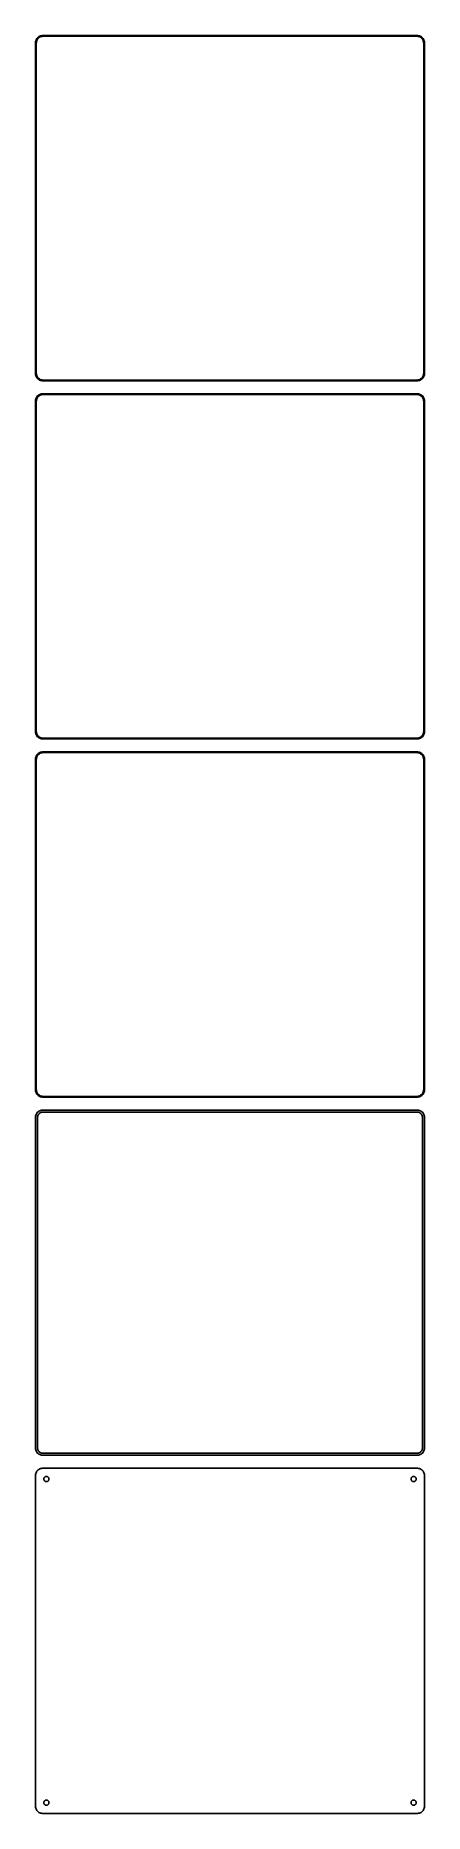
# Model space of a CAD drawing. Header units: metres. Extents: x -135 to 135, y 876 to 2112.
import ezdxf

# ---------------------------------------------------------------- set-up
doc = ezdxf.new("R2010")
doc.units = ezdxf.units.M

msp = doc.modelspace()

# ---------------------------------------------------------------- linework, layer by layer
for p, q in [((-134.961, 2107.63), (-135, 2107)), ((-135, 2107), (-135, 1877)), ((-134.843, 2108.24), (-134.961, 2107.63)), ((-134.649, 2108.84), (-134.843, 2108.24)), ((-134.382, 2109.41), (-134.649, 2108.84)), ((-134.5, 2106.75), (-134.463, 2107.35)), ((-134.5, 1877.25), (-134.5, 2106.75)), ((-134.463, 2107.35), (-134.351, 2107.93)), ((-134.045, 2109.94), (-134.382, 2109.41)), ((-134.351, 2107.93), (-134.166, 2108.5)), ((-134.166, 2108.5), (-133.912, 2109.04)), ((-133.645, 2110.42), (-134.045, 2109.94)), ((-133.912, 2109.04), (-133.593, 2109.54)), ((-133.187, 2110.85), (-133.645, 2110.42)), ((-133.593, 2109.54), (-133.213, 2110)), ((-133.213, 2110), (-132.778, 2110.41)), ((-132.679, 2111.22), (-133.187, 2110.85)), ((-132.778, 2110.41), (-132.295, 2110.76)), ((-132.129, 2111.52), (-132.679, 2111.22)), ((-132.295, 2110.76), (-131.772, 2111.05)), ((-131.545, 2111.76), (-132.129, 2111.52)), ((-131.772, 2111.05), (-131.218, 2111.27)), ((-130.937, 2111.91), (-131.545, 2111.76)), ((-131.218, 2111.27), (-130.64, 2111.42)), ((-130.314, 2111.99), (-130.937, 2111.91)), ((-130.64, 2111.42), (-130.048, 2111.49)), ((130.314, 2111.99), (-130.314, 2111.99)), ((-130.048, 2111.49), (130.048, 2111.49)), ((130.048, 2111.49), (130.64, 2111.42)), ((130.937, 2111.91), (130.314, 2111.99)), ((130.64, 2111.42), (131.218, 2111.27)), ((131.545, 2111.76), (130.937, 2111.91)), ((131.218, 2111.27), (131.772, 2111.05)), ((132.129, 2111.52), (131.545, 2111.76)), ((131.772, 2111.05), (132.295, 2110.76)), ((132.679, 2111.22), (132.129, 2111.52)), ((132.295, 2110.76), (132.778, 2110.41)), ((133.187, 2110.85), (132.679, 2111.22)), ((132.778, 2110.41), (133.213, 2110)), ((133.645, 2110.42), (133.187, 2110.85)), ((133.213, 2110), (133.593, 2109.54)), ((133.593, 2109.54), (133.912, 2109.04)), ((134.045, 2109.94), (133.645, 2110.42)), ((133.912, 2109.04), (134.166, 2108.5)), ((134.382, 2109.41), (134.045, 2109.94)), ((134.166, 2108.5), (134.351, 2107.93)), ((134.351, 2107.93), (134.463, 2107.35)), ((134.649, 2108.84), (134.382, 2109.41)), ((134.463, 2107.35), (134.5, 2106.75)), ((134.5, 2106.75), (134.5, 1877.25)), ((134.843, 2108.24), (134.649, 2108.84)), ((134.961, 2107.63), (134.843, 2108.24)), ((135, 2107), (134.961, 2107.63)), ((135, 1877), (135, 2107)), ((-135, 1877), (-134.961, 1876.37)), ((-134.961, 1876.37), (-134.843, 1875.76)), ((-134.843, 1875.76), (-134.649, 1875.16)), ((-134.649, 1875.16), (-134.382, 1874.59)), ((-134.463, 1876.65), (-134.5, 1877.25)), ((-134.351, 1876.07), (-134.463, 1876.65)), ((-134.382, 1874.59), (-134.045, 1874.06)), ((-134.166, 1875.5), (-134.351, 1876.07)), ((-133.912, 1874.96), (-134.166, 1875.5)), ((-134.045, 1874.06), (-133.645, 1873.58)), ((-133.593, 1874.46), (-133.912, 1874.96)), ((-133.645, 1873.58), (-133.187, 1873.15)), ((-133.213, 1874), (-133.593, 1874.46)), ((-132.778, 1873.59), (-133.213, 1874)), ((-133.187, 1873.15), (-132.679, 1872.78)), ((-132.295, 1873.24), (-132.778, 1873.59)), ((-132.679, 1872.78), (-132.129, 1872.48)), ((-131.772, 1872.95), (-132.295, 1873.24)), ((-132.129, 1872.48), (-131.545, 1872.24)), ((-131.218, 1872.73), (-131.772, 1872.95)), ((-131.545, 1872.24), (-130.937, 1872.09)), ((-130.64, 1872.58), (-131.218, 1872.73)), ((-130.937, 1872.09), (-130.314, 1872.01)), ((-130.048, 1872.51), (-130.64, 1872.58)), ((-130.314, 1872.01), (130.314, 1872.01)), ((130.048, 1872.51), (-130.048, 1872.51)), ((130.64, 1872.58), (130.048, 1872.51)), ((130.314, 1872.01), (130.937, 1872.09)), ((131.218, 1872.73), (130.64, 1872.58)), ((130.937, 1872.09), (131.545, 1872.24)), ((131.772, 1872.95), (131.218, 1872.73)), ((131.545, 1872.24), (132.129, 1872.48)), ((132.295, 1873.24), (131.772, 1872.95)), ((132.129, 1872.48), (132.679, 1872.78)), ((132.778, 1873.59), (132.295, 1873.24)), ((132.679, 1872.78), (133.187, 1873.15)), ((133.213, 1874), (132.778, 1873.59)), ((133.187, 1873.15), (133.645, 1873.58)), ((133.593, 1874.46), (133.213, 1874)), ((133.912, 1874.96), (133.593, 1874.46)), ((133.645, 1873.58), (134.045, 1874.06)), ((134.166, 1875.5), (133.912, 1874.96)), ((134.045, 1874.06), (134.382, 1874.59)), ((134.351, 1876.07), (134.166, 1875.5)), ((134.463, 1876.65), (134.351, 1876.07)), ((134.382, 1874.59), (134.649, 1875.16)), ((134.5, 1877.25), (134.463, 1876.65)), ((134.649, 1875.16), (134.843, 1875.76)), ((134.843, 1875.76), (134.961, 1876.37)), ((134.961, 1876.37), (135, 1877)), ((-134.961, 1858.63), (-135, 1858)), ((-135, 1858), (-135, 1628)), ((-134.843, 1859.24), (-134.961, 1858.63)), ((-134.649, 1859.84), (-134.843, 1859.24)), ((-134.382, 1860.41), (-134.649, 1859.84)), ((-134.5, 1857.75), (-134.463, 1858.35)), ((-134.5, 1628.25), (-134.5, 1857.75)), ((-134.463, 1858.35), (-134.351, 1858.93)), ((-134.045, 1860.94), (-134.382, 1860.41)), ((-134.351, 1858.93), (-134.166, 1859.5)), ((-134.166, 1859.5), (-133.912, 1860.04)), ((-133.645, 1861.42), (-134.045, 1860.94)), ((-133.912, 1860.04), (-133.593, 1860.54)), ((-133.187, 1861.85), (-133.645, 1861.42)), ((-133.593, 1860.54), (-133.213, 1861)), ((-133.213, 1861), (-132.778, 1861.41)), ((-132.679, 1862.22), (-133.187, 1861.85)), ((-132.778, 1861.41), (-132.295, 1861.76)), ((-132.129, 1862.52), (-132.679, 1862.22)), ((-132.295, 1861.76), (-131.772, 1862.05)), ((-131.545, 1862.76), (-132.129, 1862.52)), ((-131.772, 1862.05), (-131.218, 1862.27)), ((-130.937, 1862.91), (-131.545, 1862.76)), ((-131.218, 1862.27), (-130.64, 1862.42)), ((-130.314, 1862.99), (-130.937, 1862.91)), ((-130.64, 1862.42), (-130.048, 1862.49)), ((130.314, 1862.99), (-130.314, 1862.99)), ((-130.048, 1862.49), (130.048, 1862.49)), ((130.048, 1862.49), (130.64, 1862.42)), ((130.937, 1862.91), (130.314, 1862.99)), ((130.64, 1862.42), (131.218, 1862.27)), ((131.545, 1862.76), (130.937, 1862.91)), ((131.218, 1862.27), (131.772, 1862.05)), ((132.129, 1862.52), (131.545, 1862.76)), ((131.772, 1862.05), (132.295, 1861.76)), ((132.679, 1862.22), (132.129, 1862.52)), ((132.295, 1861.76), (132.778, 1861.41)), ((133.187, 1861.85), (132.679, 1862.22)), ((132.778, 1861.41), (133.213, 1861)), ((133.645, 1861.42), (133.187, 1861.85)), ((133.213, 1861), (133.593, 1860.54)), ((133.593, 1860.54), (133.912, 1860.04)), ((134.045, 1860.94), (133.645, 1861.42)), ((133.912, 1860.04), (134.166, 1859.5)), ((134.382, 1860.41), (134.045, 1860.94)), ((134.166, 1859.5), (134.351, 1858.93)), ((134.351, 1858.93), (134.463, 1858.35)), ((134.649, 1859.84), (134.382, 1860.41)), ((134.463, 1858.35), (134.5, 1857.75)), ((134.5, 1857.75), (134.5, 1628.25)), ((134.843, 1859.24), (134.649, 1859.84)), ((134.961, 1858.63), (134.843, 1859.24)), ((135, 1858), (134.961, 1858.63)), ((135, 1628), (135, 1858)), ((-135, 1628), (-134.961, 1627.37)), ((-134.961, 1627.37), (-134.843, 1626.76)), ((-134.843, 1626.76), (-134.649, 1626.16)), ((-134.649, 1626.16), (-134.382, 1625.59)), ((-134.463, 1627.65), (-134.5, 1628.25)), ((-134.351, 1627.07), (-134.463, 1627.65)), ((-134.382, 1625.59), (-134.045, 1625.06)), ((-134.166, 1626.5), (-134.351, 1627.07)), ((-133.912, 1625.96), (-134.166, 1626.5)), ((-134.045, 1625.06), (-133.645, 1624.58)), ((-133.593, 1625.46), (-133.912, 1625.96)), ((-133.645, 1624.58), (-133.187, 1624.15)), ((-133.213, 1625), (-133.593, 1625.46)), ((-132.778, 1624.59), (-133.213, 1625)), ((-133.187, 1624.15), (-132.679, 1623.78)), ((-132.295, 1624.24), (-132.778, 1624.59)), ((-132.679, 1623.78), (-132.129, 1623.48)), ((-131.772, 1623.95), (-132.295, 1624.24)), ((-132.129, 1623.48), (-131.545, 1623.24)), ((-131.218, 1623.73), (-131.772, 1623.95)), ((-131.545, 1623.24), (-130.937, 1623.09)), ((-130.64, 1623.58), (-131.218, 1623.73)), ((-130.937, 1623.09), (-130.314, 1623.01)), ((-130.048, 1623.51), (-130.64, 1623.58)), ((-130.314, 1623.01), (130.314, 1623.01)), ((130.048, 1623.51), (-130.048, 1623.51)), ((130.64, 1623.58), (130.048, 1623.51)), ((130.314, 1623.01), (130.937, 1623.09)), ((131.218, 1623.73), (130.64, 1623.58)), ((130.937, 1623.09), (131.545, 1623.24)), ((131.772, 1623.95), (131.218, 1623.73)), ((131.545, 1623.24), (132.129, 1623.48)), ((132.295, 1624.24), (131.772, 1623.95)), ((132.129, 1623.48), (132.679, 1623.78)), ((132.778, 1624.59), (132.295, 1624.24)), ((132.679, 1623.78), (133.187, 1624.15)), ((133.213, 1625), (132.778, 1624.59)), ((133.187, 1624.15), (133.645, 1624.58)), ((133.593, 1625.46), (133.213, 1625)), ((133.912, 1625.96), (133.593, 1625.46)), ((133.645, 1624.58), (134.045, 1625.06)), ((134.166, 1626.5), (133.912, 1625.96)), ((134.045, 1625.06), (134.382, 1625.59)), ((134.351, 1627.07), (134.166, 1626.5)), ((134.463, 1627.65), (134.351, 1627.07)), ((134.382, 1625.59), (134.649, 1626.16)), ((134.5, 1628.25), (134.463, 1627.65)), ((134.649, 1626.16), (134.843, 1626.76)), ((134.843, 1626.76), (134.961, 1627.37)), ((134.961, 1627.37), (135, 1628)), ((-134.961, 1609.63), (-135, 1609)), ((-135, 1609), (-135, 1379)), ((-134.843, 1610.24), (-134.961, 1609.63)), ((-134.649, 1610.84), (-134.843, 1610.24)), ((-134.382, 1611.41), (-134.649, 1610.84)), ((-134.5, 1608.75), (-134.463, 1609.35)), ((-134.5, 1379.25), (-134.5, 1608.75)), ((-134.463, 1609.35), (-134.351, 1609.93)), ((-134.045, 1611.94), (-134.382, 1611.41)), ((-134.351, 1609.93), (-134.166, 1610.5)), ((-134.166, 1610.5), (-133.912, 1611.04)), ((-133.645, 1612.42), (-134.045, 1611.94)), ((-133.912, 1611.04), (-133.593, 1611.54)), ((-133.187, 1612.85), (-133.645, 1612.42)), ((-133.593, 1611.54), (-133.213, 1612)), ((-133.213, 1612), (-132.778, 1612.41)), ((-132.679, 1613.22), (-133.187, 1612.85)), ((-132.778, 1612.41), (-132.295, 1612.76)), ((-132.129, 1613.52), (-132.679, 1613.22)), ((-132.295, 1612.76), (-131.772, 1613.05)), ((-131.545, 1613.76), (-132.129, 1613.52)), ((-131.772, 1613.05), (-131.218, 1613.27)), ((-130.937, 1613.91), (-131.545, 1613.76)), ((-131.218, 1613.27), (-130.64, 1613.42)), ((-130.314, 1613.99), (-130.937, 1613.91)), ((-130.64, 1613.42), (-130.048, 1613.49)), ((130.314, 1613.99), (-130.314, 1613.99)), ((-130.048, 1613.49), (130.048, 1613.49)), ((130.048, 1613.49), (130.64, 1613.42)), ((130.937, 1613.91), (130.314, 1613.99)), ((130.64, 1613.42), (131.218, 1613.27)), ((131.545, 1613.76), (130.937, 1613.91)), ((131.218, 1613.27), (131.772, 1613.05)), ((132.129, 1613.52), (131.545, 1613.76)), ((131.772, 1613.05), (132.295, 1612.76)), ((132.679, 1613.22), (132.129, 1613.52)), ((132.295, 1612.76), (132.778, 1612.41)), ((133.187, 1612.85), (132.679, 1613.22)), ((132.778, 1612.41), (133.213, 1612)), ((133.645, 1612.42), (133.187, 1612.85)), ((133.213, 1612), (133.593, 1611.54)), ((133.593, 1611.54), (133.912, 1611.04)), ((134.045, 1611.94), (133.645, 1612.42)), ((133.912, 1611.04), (134.166, 1610.5)), ((134.382, 1611.41), (134.045, 1611.94)), ((134.166, 1610.5), (134.351, 1609.93)), ((134.351, 1609.93), (134.463, 1609.35)), ((134.649, 1610.84), (134.382, 1611.41)), ((134.463, 1609.35), (134.5, 1608.75)), ((134.5, 1608.75), (134.5, 1379.25)), ((134.843, 1610.24), (134.649, 1610.84)), ((134.961, 1609.63), (134.843, 1610.24)), ((135, 1609), (134.961, 1609.63)), ((135, 1379), (135, 1609)), ((-135, 1379), (-134.961, 1378.37)), ((-134.961, 1378.37), (-134.843, 1377.76)), ((-134.843, 1377.76), (-134.649, 1377.16)), ((-134.649, 1377.16), (-134.382, 1376.59)), ((-134.463, 1378.65), (-134.5, 1379.25)), ((-134.351, 1378.07), (-134.463, 1378.65)), ((-134.382, 1376.59), (-134.045, 1376.06)), ((-134.166, 1377.5), (-134.351, 1378.07)), ((-133.912, 1376.96), (-134.166, 1377.5)), ((-134.045, 1376.06), (-133.645, 1375.58)), ((-133.593, 1376.46), (-133.912, 1376.96)), ((-133.645, 1375.58), (-133.187, 1375.15)), ((-133.213, 1376), (-133.593, 1376.46)), ((-132.778, 1375.59), (-133.213, 1376)), ((-133.187, 1375.15), (-132.679, 1374.78)), ((-132.295, 1375.24), (-132.778, 1375.59)), ((-132.679, 1374.78), (-132.129, 1374.48)), ((-131.772, 1374.95), (-132.295, 1375.24)), ((-132.129, 1374.48), (-131.545, 1374.24)), ((-131.218, 1374.73), (-131.772, 1374.95)), ((-131.545, 1374.24), (-130.937, 1374.09)), ((-130.64, 1374.58), (-131.218, 1374.73)), ((-130.937, 1374.09), (-130.314, 1374.01)), ((-130.048, 1374.51), (-130.64, 1374.58)), ((-130.314, 1374.01), (130.314, 1374.01)), ((130.048, 1374.51), (-130.048, 1374.51)), ((130.64, 1374.58), (130.048, 1374.51)), ((130.314, 1374.01), (130.937, 1374.09)), ((131.218, 1374.73), (130.64, 1374.58)), ((130.937, 1374.09), (131.545, 1374.24)), ((131.772, 1374.95), (131.218, 1374.73)), ((131.545, 1374.24), (132.129, 1374.48)), ((132.295, 1375.24), (131.772, 1374.95)), ((132.129, 1374.48), (132.679, 1374.78)), ((132.778, 1375.59), (132.295, 1375.24)), ((132.679, 1374.78), (133.187, 1375.15)), ((133.213, 1376), (132.778, 1375.59)), ((133.187, 1375.15), (133.645, 1375.58)), ((133.593, 1376.46), (133.213, 1376)), ((133.912, 1376.96), (133.593, 1376.46)), ((133.645, 1375.58), (134.045, 1376.06)), ((134.166, 1377.5), (133.912, 1376.96)), ((134.045, 1376.06), (134.382, 1376.59)), ((134.351, 1378.07), (134.166, 1377.5)), ((134.463, 1378.65), (134.351, 1378.07)), ((134.382, 1376.59), (134.649, 1377.16)), ((134.5, 1379.25), (134.463, 1378.65)), ((134.649, 1377.16), (134.843, 1377.76)), ((134.843, 1377.76), (134.961, 1378.37)), ((134.961, 1378.37), (135, 1379)), ((-134.961, 1360.63), (-135, 1360)), ((-135, 1360), (-135, 1130)), ((-134.843, 1361.24), (-134.961, 1360.63)), ((-134.649, 1361.84), (-134.843, 1361.24)), ((-134.382, 1362.41), (-134.649, 1361.84)), ((-134.045, 1362.94), (-134.382, 1362.41)), ((-133.645, 1363.42), (-134.045, 1362.94)), ((-133.187, 1363.85), (-133.645, 1363.42)), ((-133.619, 1359.75), (-133.589, 1360.23)), ((-133.619, 1130.25), (-133.619, 1359.75)), ((-133.589, 1360.23), (-133.498, 1360.71)), ((-133.498, 1360.71), (-133.348, 1361.17)), ((-133.348, 1361.17), (-133.141, 1361.61)), ((-132.679, 1364.22), (-133.187, 1363.85)), ((-133.141, 1361.61), (-132.88, 1362.02)), ((-132.88, 1362.02), (-132.571, 1362.4)), ((-132.129, 1364.52), (-132.679, 1364.22)), ((-132.571, 1362.4), (-132.216, 1362.73)), ((-132.216, 1362.73), (-131.823, 1363.02)), ((-131.545, 1364.76), (-132.129, 1364.52)), ((-131.823, 1363.02), (-131.398, 1363.25)), ((-130.937, 1364.91), (-131.545, 1364.76)), ((-131.398, 1363.25), (-130.946, 1363.43)), ((-130.946, 1363.43), (-130.475, 1363.55)), ((-130.314, 1364.99), (-130.937, 1364.91)), ((-130.475, 1363.55), (-129.993, 1363.61)), ((130.314, 1364.99), (-130.314, 1364.99)), ((-129.993, 1363.61), (129.993, 1363.61)), ((129.993, 1363.61), (130.475, 1363.55)), ((130.937, 1364.91), (130.314, 1364.99)), ((130.475, 1363.55), (130.946, 1363.43)), ((131.545, 1364.76), (130.937, 1364.91)), ((130.946, 1363.43), (131.398, 1363.25)), ((131.398, 1363.25), (131.823, 1363.02)), ((132.129, 1364.52), (131.545, 1364.76)), ((131.823, 1363.02), (132.216, 1362.73)), ((132.679, 1364.22), (132.129, 1364.52)), ((132.216, 1362.73), (132.571, 1362.4)), ((132.571, 1362.4), (132.88, 1362.02)), ((133.187, 1363.85), (132.679, 1364.22)), ((132.88, 1362.02), (133.141, 1361.61)), ((133.141, 1361.61), (133.348, 1361.17)), ((133.645, 1363.42), (133.187, 1363.85)), ((133.348, 1361.17), (133.498, 1360.71)), ((133.498, 1360.71), (133.589, 1360.23)), ((133.589, 1360.23), (133.619, 1359.75)), ((133.619, 1359.75), (133.619, 1130.25)), ((134.045, 1362.94), (133.645, 1363.42)), ((134.382, 1362.41), (134.045, 1362.94)), ((134.649, 1361.84), (134.382, 1362.41)), ((134.843, 1361.24), (134.649, 1361.84)), ((134.961, 1360.63), (134.843, 1361.24)), ((135, 1360), (134.961, 1360.63)), ((135, 1130), (135, 1360)), ((-135, 1130), (-134.961, 1129.37)), ((-134.961, 1129.37), (-134.843, 1128.76)), ((-134.843, 1128.76), (-134.649, 1128.16)), ((-134.649, 1128.16), (-134.382, 1127.59)), ((-134.382, 1127.59), (-134.045, 1127.06)), ((-134.045, 1127.06), (-133.645, 1126.58)), ((-133.645, 1126.58), (-133.187, 1126.15)), ((-133.589, 1129.77), (-133.619, 1130.25)), ((-133.498, 1129.29), (-133.589, 1129.77)), ((-133.348, 1128.83), (-133.498, 1129.29)), ((-133.141, 1128.39), (-133.348, 1128.83)), ((-133.187, 1126.15), (-132.679, 1125.78)), ((-132.88, 1127.98), (-133.141, 1128.39)), ((-132.571, 1127.6), (-132.88, 1127.98)), ((-132.679, 1125.78), (-132.129, 1125.48)), ((-132.216, 1127.27), (-132.571, 1127.6)), ((-131.823, 1126.98), (-132.216, 1127.27)), ((-132.129, 1125.48), (-131.545, 1125.24)), ((-131.398, 1126.75), (-131.823, 1126.98)), ((-131.545, 1125.24), (-130.937, 1125.09)), ((-130.946, 1126.57), (-131.398, 1126.75)), ((-130.475, 1126.45), (-130.946, 1126.57)), ((-130.937, 1125.09), (-130.314, 1125.01)), ((-129.993, 1126.39), (-130.475, 1126.45)), ((-130.314, 1125.01), (130.314, 1125.01)), ((129.993, 1126.39), (-129.993, 1126.39)), ((130.475, 1126.45), (129.993, 1126.39)), ((130.314, 1125.01), (130.937, 1125.09)), ((130.946, 1126.57), (130.475, 1126.45)), ((130.937, 1125.09), (131.545, 1125.24)), ((131.398, 1126.75), (130.946, 1126.57)), ((131.823, 1126.98), (131.398, 1126.75)), ((131.545, 1125.24), (132.129, 1125.48)), ((132.216, 1127.27), (131.823, 1126.98)), ((132.129, 1125.48), (132.679, 1125.78)), ((132.571, 1127.6), (132.216, 1127.27)), ((132.88, 1127.98), (132.571, 1127.6)), ((132.679, 1125.78), (133.187, 1126.15)), ((133.141, 1128.39), (132.88, 1127.98)), ((133.348, 1128.83), (133.141, 1128.39)), ((133.187, 1126.15), (133.645, 1126.58)), ((133.498, 1129.29), (133.348, 1128.83)), ((133.589, 1129.77), (133.498, 1129.29)), ((133.619, 1130.25), (133.589, 1129.77)), ((133.645, 1126.58), (134.045, 1127.06)), ((134.045, 1127.06), (134.382, 1127.59)), ((134.382, 1127.59), (134.649, 1128.16)), ((134.649, 1128.16), (134.843, 1128.76)), ((134.843, 1128.76), (134.961, 1129.37)), ((134.961, 1129.37), (135, 1130)), ((-134.649, 1112.84), (-134.843, 1112.24)), ((-134.382, 1113.41), (-134.649, 1112.84)), ((-134.045, 1113.94), (-134.382, 1113.41)), ((-133.645, 1114.42), (-134.045, 1113.94)), ((-133.187, 1114.85), (-133.645, 1114.42)), ((-132.679, 1115.22), (-133.187, 1114.85)), ((-132.129, 1115.52), (-132.679, 1115.22)), ((-131.545, 1115.76), (-132.129, 1115.52)), ((-130.937, 1115.91), (-131.545, 1115.76)), ((-130.314, 1115.99), (-130.937, 1115.91)), ((130.314, 1115.99), (-130.314, 1115.99)), ((130.937, 1115.91), (130.314, 1115.99)), ((131.545, 1115.76), (130.937, 1115.91)), ((132.129, 1115.52), (131.545, 1115.76)), ((132.679, 1115.22), (132.129, 1115.52)), ((133.187, 1114.85), (132.679, 1115.22)), ((133.645, 1114.42), (133.187, 1114.85)), ((134.045, 1113.94), (133.645, 1114.42)), ((134.382, 1113.41), (134.045, 1113.94)), ((134.649, 1112.84), (134.382, 1113.41)), ((134.843, 1112.24), (134.649, 1112.84)), ((-134.961, 1111.63), (-135, 1111)), ((-135, 1111), (-135, 881)), ((-134.843, 1112.24), (-134.961, 1111.63)), ((-129.3, 1108.5), (-129.286, 1108.73)), ((-129.286, 1108.27), (-129.3, 1108.5)), ((-129.286, 1108.73), (-129.243, 1108.95)), ((-129.243, 1108.05), (-129.286, 1108.27)), ((-129.243, 1108.95), (-129.174, 1109.16)), ((-129.174, 1107.84), (-129.243, 1108.05)), ((-129.174, 1109.16), (-129.077, 1109.37)), ((-129.077, 1107.63), (-129.174, 1107.84)), ((-129.077, 1109.37), (-128.956, 1109.56)), ((-128.956, 1107.44), (-129.077, 1107.63)), ((-128.956, 1109.56), (-128.812, 1109.73)), ((-128.812, 1107.27), (-128.956, 1107.44)), ((-128.812, 1109.73), (-128.647, 1109.89)), ((-128.647, 1107.11), (-128.812, 1107.27)), ((-128.647, 1109.89), (-128.464, 1110.02)), ((-128.464, 1106.98), (-128.647, 1107.11)), ((-128.464, 1110.02), (-128.266, 1110.13)), ((-128.266, 1106.87), (-128.464, 1106.98)), ((-128.266, 1110.13), (-128.056, 1110.21)), ((-128.056, 1106.79), (-128.266, 1106.87)), ((-128.056, 1110.21), (-127.837, 1110.27)), ((-127.837, 1106.73), (-128.056, 1106.79)), ((-127.837, 1110.27), (-127.613, 1110.3)), ((-127.613, 1106.7), (-127.837, 1106.73)), ((-127.613, 1110.3), (-127.387, 1110.3)), ((-127.387, 1106.7), (-127.613, 1106.7)), ((-127.387, 1110.3), (-127.163, 1110.27)), ((-127.163, 1106.73), (-127.387, 1106.7)), ((-127.163, 1110.27), (-126.944, 1110.21)), ((-126.944, 1106.79), (-127.163, 1106.73)), ((-126.944, 1110.21), (-126.734, 1110.13)), ((-126.734, 1106.87), (-126.944, 1106.79)), ((-126.734, 1110.13), (-126.536, 1110.02)), ((-126.536, 1106.98), (-126.734, 1106.87)), ((-126.536, 1110.02), (-126.353, 1109.89)), ((-126.353, 1107.11), (-126.536, 1106.98)), ((-126.353, 1109.89), (-126.188, 1109.73)), ((-126.188, 1107.27), (-126.353, 1107.11)), ((-126.188, 1109.73), (-126.044, 1109.56)), ((-126.044, 1107.44), (-126.188, 1107.27)), ((-126.044, 1109.56), (-125.923, 1109.37)), ((-125.923, 1107.63), (-126.044, 1107.44)), ((-125.923, 1109.37), (-125.826, 1109.16)), ((-125.826, 1107.84), (-125.923, 1107.63)), ((-125.826, 1109.16), (-125.757, 1108.95)), ((-125.757, 1108.05), (-125.826, 1107.84)), ((-125.757, 1108.95), (-125.714, 1108.73)), ((-125.714, 1108.27), (-125.757, 1108.05)), ((-125.714, 1108.73), (-125.7, 1108.5)), ((-125.7, 1108.5), (-125.714, 1108.27)), ((125.7, 1108.5), (125.714, 1108.73)), ((125.714, 1108.27), (125.7, 1108.5)), ((125.714, 1108.73), (125.757, 1108.95)), ((125.757, 1108.05), (125.714, 1108.27)), ((125.757, 1108.95), (125.826, 1109.16)), ((125.826, 1107.84), (125.757, 1108.05)), ((125.826, 1109.16), (125.923, 1109.37)), ((125.923, 1107.63), (125.826, 1107.84)), ((125.923, 1109.37), (126.044, 1109.56)), ((126.044, 1107.44), (125.923, 1107.63)), ((126.044, 1109.56), (126.188, 1109.73)), ((126.188, 1107.27), (126.044, 1107.44)), ((126.188, 1109.73), (126.353, 1109.89)), ((126.353, 1107.11), (126.188, 1107.27)), ((126.353, 1109.89), (126.536, 1110.02)), ((126.536, 1106.98), (126.353, 1107.11)), ((126.536, 1110.02), (126.734, 1110.13)), ((126.734, 1106.87), (126.536, 1106.98)), ((126.734, 1110.13), (126.944, 1110.21)), ((126.944, 1106.79), (126.734, 1106.87)), ((126.944, 1110.21), (127.163, 1110.27)), ((127.163, 1106.73), (126.944, 1106.79)), ((127.163, 1110.27), (127.387, 1110.3)), ((127.387, 1106.7), (127.163, 1106.73)), ((127.387, 1110.3), (127.613, 1110.3)), ((127.613, 1106.7), (127.387, 1106.7)), ((127.613, 1110.3), (127.837, 1110.27)), ((127.837, 1106.73), (127.613, 1106.7)), ((127.837, 1110.27), (128.056, 1110.21)), ((128.056, 1106.79), (127.837, 1106.73)), ((128.056, 1110.21), (128.266, 1110.13)), ((128.266, 1106.87), (128.056, 1106.79)), ((128.266, 1110.13), (128.464, 1110.02)), ((128.464, 1106.98), (128.266, 1106.87)), ((128.464, 1110.02), (128.647, 1109.89)), ((128.647, 1107.11), (128.464, 1106.98)), ((128.647, 1109.89), (128.812, 1109.73)), ((128.812, 1107.27), (128.647, 1107.11)), ((128.812, 1109.73), (128.956, 1109.56)), ((128.956, 1107.44), (128.812, 1107.27)), ((128.956, 1109.56), (129.077, 1109.37)), ((129.077, 1107.63), (128.956, 1107.44)), ((129.077, 1109.37), (129.174, 1109.16)), ((129.174, 1107.84), (129.077, 1107.63)), ((129.174, 1109.16), (129.243, 1108.95)), ((129.243, 1108.05), (129.174, 1107.84)), ((129.243, 1108.95), (129.286, 1108.73)), ((129.286, 1108.27), (129.243, 1108.05)), ((129.286, 1108.73), (129.3, 1108.5)), ((129.3, 1108.5), (129.286, 1108.27)), ((134.961, 1111.63), (134.843, 1112.24)), ((135, 1111), (134.961, 1111.63)), ((135, 881), (135, 1111)), ((-135, 881), (-134.961, 880.373)), ((-134.961, 880.373), (-134.843, 879.757)), ((-134.843, 879.757), (-134.649, 879.159)), ((-134.649, 879.159), (-134.382, 878.591)), ((-134.382, 878.591), (-134.045, 878.061)), ((-134.045, 878.061), (-133.645, 877.577)), ((-133.645, 877.577), (-133.187, 877.147)), ((-129.3, 883.5), (-129.286, 883.726)), ((-129.286, 883.274), (-129.3, 883.5)), ((-129.286, 883.726), (-129.243, 883.948)), ((-129.243, 883.052), (-129.286, 883.274)), ((-129.243, 883.948), (-129.174, 884.163)), ((-129.174, 882.837), (-129.243, 883.052)), ((-129.174, 884.163), (-129.077, 884.367)), ((-129.077, 882.633), (-129.174, 882.837)), ((-129.077, 884.367), (-128.956, 884.558)), ((-128.956, 882.442), (-129.077, 882.633)), ((-128.956, 884.558), (-128.812, 884.732)), ((-128.812, 882.268), (-128.956, 882.442)), ((-128.812, 884.732), (-128.647, 884.887)), ((-128.647, 882.113), (-128.812, 882.268)), ((-128.647, 884.887), (-128.464, 885.02)), ((-128.464, 881.98), (-128.647, 882.113)), ((-128.464, 885.02), (-128.266, 885.129)), ((-128.266, 881.871), (-128.464, 881.98)), ((-128.266, 885.129), (-128.056, 885.212)), ((-128.056, 881.788), (-128.266, 881.871)), ((-128.056, 885.212), (-127.837, 885.268)), ((-127.837, 881.732), (-128.056, 881.788)), ((-127.837, 885.268), (-127.613, 885.296)), ((-127.613, 881.704), (-127.837, 881.732)), ((-127.613, 885.296), (-127.387, 885.296)), ((-127.387, 881.704), (-127.613, 881.704)), ((-127.387, 885.296), (-127.163, 885.268)), ((-127.163, 881.732), (-127.387, 881.704)), ((-127.163, 885.268), (-126.944, 885.212)), ((-126.944, 881.788), (-127.163, 881.732)), ((-126.944, 885.212), (-126.734, 885.129)), ((-126.734, 881.871), (-126.944, 881.788)), ((-126.734, 885.129), (-126.536, 885.02)), ((-126.536, 881.98), (-126.734, 881.871)), ((-126.536, 885.02), (-126.353, 884.887)), ((-126.353, 882.113), (-126.536, 881.98)), ((-126.353, 884.887), (-126.188, 884.732)), ((-126.188, 882.268), (-126.353, 882.113)), ((-126.188, 884.732), (-126.044, 884.558)), ((-126.044, 882.442), (-126.188, 882.268)), ((-126.044, 884.558), (-125.923, 884.367)), ((-125.923, 882.633), (-126.044, 882.442)), ((-125.923, 884.367), (-125.826, 884.163)), ((-125.826, 882.837), (-125.923, 882.633)), ((-125.826, 884.163), (-125.757, 883.948)), ((-125.757, 883.052), (-125.826, 882.837)), ((-125.757, 883.948), (-125.714, 883.726)), ((-125.714, 883.274), (-125.757, 883.052)), ((-125.714, 883.726), (-125.7, 883.5)), ((-125.7, 883.5), (-125.714, 883.274)), ((125.7, 883.5), (125.714, 883.726)), ((125.714, 883.274), (125.7, 883.5)), ((125.714, 883.726), (125.757, 883.948)), ((125.757, 883.052), (125.714, 883.274)), ((125.757, 883.948), (125.826, 884.163)), ((125.826, 882.837), (125.757, 883.052)), ((125.826, 884.163), (125.923, 884.367)), ((125.923, 882.633), (125.826, 882.837)), ((125.923, 884.367), (126.044, 884.558)), ((126.044, 882.442), (125.923, 882.633)), ((126.044, 884.558), (126.188, 884.732)), ((126.188, 882.268), (126.044, 882.442)), ((126.188, 884.732), (126.353, 884.887)), ((126.353, 882.113), (126.188, 882.268)), ((126.353, 884.887), (126.536, 885.02)), ((126.536, 881.98), (126.353, 882.113)), ((126.536, 885.02), (126.734, 885.129)), ((126.734, 881.871), (126.536, 881.98)), ((126.734, 885.129), (126.944, 885.212)), ((126.944, 881.788), (126.734, 881.871)), ((126.944, 885.212), (127.163, 885.268)), ((127.163, 881.732), (126.944, 881.788)), ((127.163, 885.268), (127.387, 885.296)), ((127.387, 881.704), (127.163, 881.732)), ((127.387, 885.296), (127.613, 885.296)), ((127.613, 881.704), (127.387, 881.704)), ((127.613, 885.296), (127.837, 885.268)), ((127.837, 881.732), (127.613, 881.704)), ((127.837, 885.268), (128.056, 885.212)), ((128.056, 881.788), (127.837, 881.732)), ((128.056, 885.212), (128.266, 885.129)), ((128.266, 881.871), (128.056, 881.788)), ((128.266, 885.129), (128.464, 885.02)), ((128.464, 881.98), (128.266, 881.871)), ((128.464, 885.02), (128.647, 884.887)), ((128.647, 882.113), (128.464, 881.98)), ((128.647, 884.887), (128.812, 884.732)), ((128.812, 882.268), (128.647, 882.113)), ((128.812, 884.732), (128.956, 884.558)), ((128.956, 882.442), (128.812, 882.268)), ((128.956, 884.558), (129.077, 884.367)), ((129.077, 882.633), (128.956, 882.442)), ((129.077, 884.367), (129.174, 884.163)), ((129.174, 882.837), (129.077, 882.633)), ((129.174, 884.163), (129.243, 883.948)), ((129.243, 883.052), (129.174, 882.837)), ((129.243, 883.948), (129.286, 883.726)), ((129.286, 883.274), (129.243, 883.052)), ((129.286, 883.726), (129.3, 883.5)), ((129.3, 883.5), (129.286, 883.274)), ((133.187, 877.147), (133.645, 877.577)), ((133.645, 877.577), (134.045, 878.061)), ((134.045, 878.061), (134.382, 878.591)), ((134.382, 878.591), (134.649, 879.159)), ((134.649, 879.159), (134.843, 879.757)), ((134.843, 879.757), (134.961, 880.373)), ((134.961, 880.373), (135, 881)), ((-133.187, 877.147), (-132.679, 876.778)), ((-132.679, 876.778), (-132.129, 876.476)), ((-132.129, 876.476), (-131.545, 876.245)), ((-131.545, 876.245), (-130.937, 876.089)), ((-130.937, 876.089), (-130.314, 876.01)), ((-130.314, 876.01), (130.314, 876.01)), ((130.314, 876.01), (130.937, 876.089)), ((130.937, 876.089), (131.545, 876.245)), ((131.545, 876.245), (132.129, 876.476)), ((132.129, 876.476), (132.679, 876.778)), ((132.679, 876.778), (133.187, 877.147))]:
    msp.add_line(p, q)

doc.saveas('drawing.dxf')
